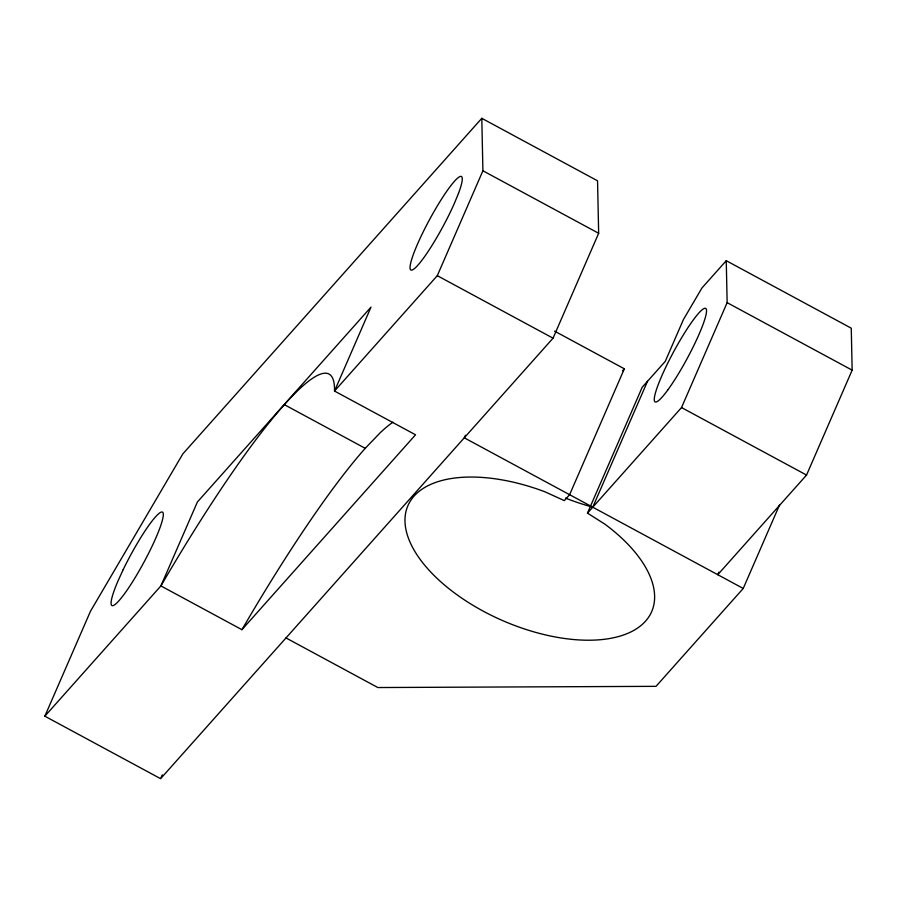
<?xml version="1.0" encoding="UTF-8"?>
<svg xmlns="http://www.w3.org/2000/svg" width="897" height="897" viewBox="0 0 897 897"><rect width="100%" height="100%" fill="white"/><g stroke="black" fill="none" stroke-linecap="round" stroke-linejoin="round"><path stroke-width="1.35" d="M44.85 716.187L90.462 611.283L182.797 453.938L481.801 118.314L597.548 180.813L598.658 233.276L553.045 338.18L160.597 778.686L44.85 716.187L160.899 585.92A339.907 48.292 -61.6 0 1 334.514 391.047L437.299 275.671L482.911 170.778L481.801 118.314M161.157 777.407L162.267 774.851M465.397 435.247L464.276 437.814L743.232 588.454L779.538 504.955M554.537 331.116L624.346 368.813L569.606 494.696L564.325 500.627L544.961 491.803A132.891 67.645 23.5 0 0 408.18 537.516A132.891 67.645 23.5 0 0 597.817 639.909A132.891 67.645 23.5 0 0 604.881 524.151L587.479 513.129L642.207 387.246L665.249 361.39L683.492 319.433L701.959 287.959L726.256 260.691L851.264 328.19L852.15 370.158L806.538 475.062L717.768 574.697L718.889 572.129M592.76 507.197L647.499 381.315M587.479 513.129L681.529 407.563L727.142 302.659L726.256 260.691M241.921 629.683L415.535 434.798L334.514 391.047L370.999 307.122L197.385 502.006L160.899 585.92L241.921 629.683A339.907 48.292 -61.6 0 1 365.225 448.321L380.294 432.657A339.907 48.292 -61.6 0 1 392.953 422.195M622.585 370.797L624.346 368.813M743.232 588.454L656.021 686.34L377.839 687.539L285.986 637.935M482.911 170.778L598.658 233.276M727.142 302.659L852.15 370.158M437.299 275.671L553.045 338.18M681.529 407.563L806.538 475.062M284.192 404.569L365.225 448.321M591.572 506.827A132.891 67.645 23.5 0 1 565.502 498.093M458.445 193.505L454.14 203.911A53.158 7.557 -61.6 0 1 411.409 270.12A53.158 7.557 -61.6 0 1 439.182 202.868A53.158 7.557 -61.6 0 1 458.445 193.505M123.158 569.685L117.933 581.121A53.158 7.557 -61.6 0 0 129.325 586.829A53.158 7.557 -61.6 0 0 163.075 512.893A53.158 7.557 -61.6 0 0 123.158 569.685M667.637 390.195A53.158 7.557 -61.6 0 0 706.533 310.597A53.158 7.557 -61.6 0 0 667.088 364.496A53.158 7.557 -61.6 0 0 667.637 390.195"/></g></svg>
